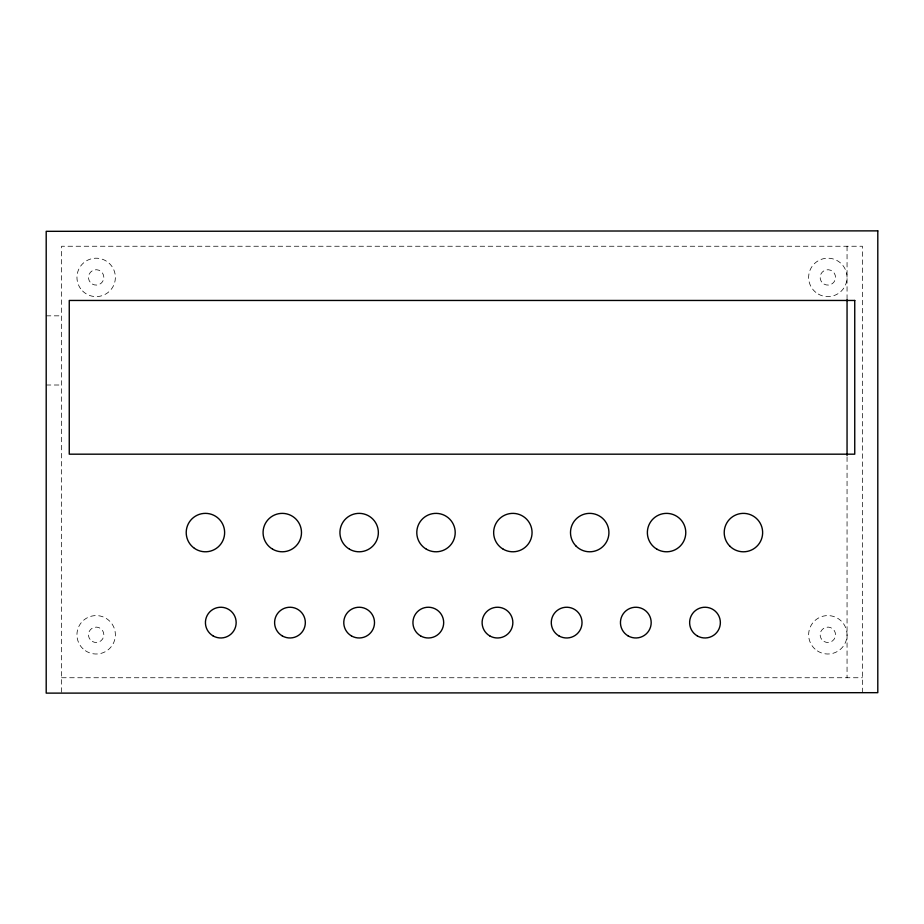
<?xml version="1.0" encoding="UTF-8"?>
<svg xmlns="http://www.w3.org/2000/svg" width="924" height="924" viewBox="0 0 924 924"><rect width="100%" height="100%" fill="white"/><g stroke="black" fill="none" stroke-linecap="round" stroke-linejoin="round"><path stroke-width="0.69" stroke-dasharray="4.62 3.46" d="M46.2 315.835L61.573 315.835M46.2 385.008L61.573 385.008M61.573 677.742L862.427 677.742M862.427 692.688L862.427 246.246L61.573 246.246L61.573 693.115M847.054 246.246L847.054 299.642M847.054 456.941L847.054 677.742M82.571 290.991A19.219 19.219 0 0 0 114.715 282.386A19.219 19.219 0 0 0 91.187 258.847A19.219 19.219 0 0 0 82.571 290.991M818.237 294.051A19.219 19.219 0 0 0 847.054 277.408A19.219 19.219 0 0 0 818.237 260.764A19.219 19.219 0 0 0 818.237 294.051M817.359 650.9A19.219 19.219 0 0 0 847.031 635.827A19.219 19.219 0 0 0 819.138 617.671A19.219 19.219 0 0 0 817.359 650.9M85.378 650.704A19.219 19.219 0 0 0 115.327 636.174A19.219 19.219 0 0 0 87.768 617.509A19.219 19.219 0 0 0 85.378 650.704M92.319 641.452A7.681 7.681 0 0 0 103.846 634.8A7.681 7.681 0 0 0 92.319 628.135A7.681 7.681 0 0 0 92.319 641.452M92.319 284.061A7.681 7.681 0 0 0 103.846 277.408A7.681 7.681 0 0 0 92.319 270.755A7.681 7.681 0 0 0 92.319 284.061M824 284.061A7.681 7.681 0 0 0 835.527 277.408A7.681 7.681 0 0 0 824 270.755A7.681 7.681 0 0 0 824 284.061M824 641.452A7.681 7.681 0 0 0 835.527 634.8A7.681 7.681 0 0 0 824 628.135A7.681 7.681 0 0 0 824 641.452"/><path stroke-width="1.39" d="M847.054 299.642L847.054 455.497M877.8 230.873L46.2 231.323L46.2 693.127L877.8 692.677L877.8 230.873M854.746 300.462L69.254 300.462L69.254 454.181L854.746 454.181L854.746 300.462M213.109 635.92A15.373 15.373 0 0 0 236.163 622.603A15.373 15.373 0 0 0 213.109 609.297A15.373 15.373 0 0 0 213.109 635.92M729.833 546.165A19.219 19.219 0 0 0 761.988 537.549A19.219 19.219 0 0 0 738.449 514.021A19.219 19.219 0 0 0 729.833 546.165M576.126 546.165A19.219 19.219 0 0 0 608.269 537.549A19.219 19.219 0 0 0 584.73 514.021A19.219 19.219 0 0 0 576.126 546.165M656.964 549.214A19.219 19.219 0 0 0 685.781 532.571A19.219 19.219 0 0 0 656.964 515.938A19.219 19.219 0 0 0 656.964 549.214M697.308 635.92A15.373 15.373 0 0 0 720.362 622.603A15.373 15.373 0 0 0 697.308 609.297A15.373 15.373 0 0 0 697.308 635.92M628.135 635.92A15.373 15.373 0 0 0 651.189 622.603A15.373 15.373 0 0 0 628.135 609.297A15.373 15.373 0 0 0 628.135 635.92M194.433 548.336A19.219 19.219 0 0 0 224.567 534.211A19.219 19.219 0 0 0 197.262 515.176A19.219 19.219 0 0 0 194.433 548.336M272.672 549.214A19.219 19.219 0 0 0 301.49 532.571A19.219 19.219 0 0 0 272.672 515.938A19.219 19.219 0 0 0 272.672 549.214M426.391 549.214A19.219 19.219 0 0 0 455.209 532.571A19.219 19.219 0 0 0 426.391 515.938A19.219 19.219 0 0 0 426.391 549.214M349.526 549.214A19.219 19.219 0 0 0 378.355 532.571A19.219 19.219 0 0 0 349.526 515.938A19.219 19.219 0 0 0 349.526 549.214M489.789 635.92A15.373 15.373 0 0 0 512.855 622.603A15.373 15.373 0 0 0 489.789 609.297A15.373 15.373 0 0 0 489.789 635.92M558.962 635.92A15.373 15.373 0 0 0 582.028 622.603A15.373 15.373 0 0 0 558.962 609.297A15.373 15.373 0 0 0 558.962 635.92M420.616 635.92A15.373 15.373 0 0 0 443.682 622.603A15.373 15.373 0 0 0 420.616 609.297A15.373 15.373 0 0 0 420.616 635.92M503.245 549.214A19.219 19.219 0 0 0 532.062 532.571A19.219 19.219 0 0 0 503.245 515.938A19.219 19.219 0 0 0 503.245 549.214M351.455 635.92A15.373 15.373 0 0 0 374.509 622.603A15.373 15.373 0 0 0 351.455 609.297A15.373 15.373 0 0 0 351.455 635.92M282.282 635.92A15.373 15.373 0 0 0 305.336 622.603A15.373 15.373 0 0 0 282.282 609.297A15.373 15.373 0 0 0 282.282 635.92"/></g></svg>
